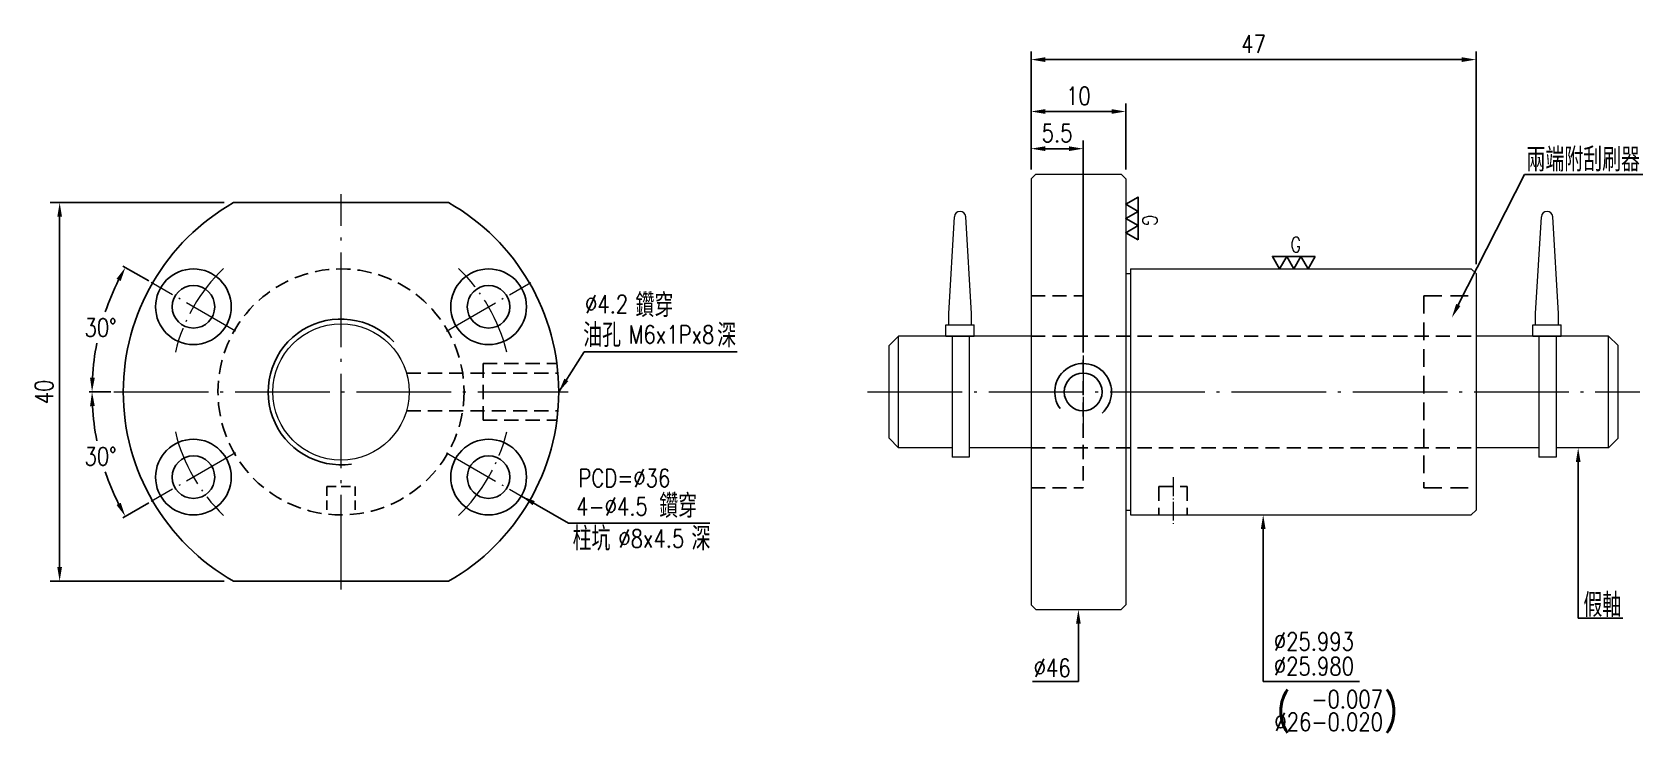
# Model space of a CAD drawing. Header units: millimetres. Extents: x 2871 to 3041, y 150 to 224.
import ezdxf
from ezdxf.enums import TextEntityAlignment as Align

# ---------------------------------------------------------------- set-up
doc = ezdxf.new("R2010")
doc.units = ezdxf.units.MM
doc.header["$LTSCALE"] = 10
for name, pattern in [('C', [2.5625, 2, -0.25, 0.0625, -0.25]), ('CENTER', [2, 1.25, -0.25, 0.25, -0.25]), ('CENTER2', [1.125, 0.75, -0.125, 0.125, -0.125]), ('H', [0.75, 0.5, -0.25]), ('HIDDEN', [0.375, 0.25, -0.125])]:
    doc.linetypes.add(name, pattern=pattern)
doc.layers.get('0').update_dxf_attribs({"linetype": 'CONTINUOUS', "lineweight": 20})
doc.layers.get('DEFPOINTS').update_dxf_attribs({"linetype": 'CONTINUOUS'})
for name, color, linetype in [('03', 3, 'CONTINUOUS'), ('04', 4, 'CONTINUOUS'), ('05', 5, 'H'), ('AM_0', 7, 'CONTINUOUS'), ('H', 5, 'H')]:
    doc.layers.add(name, color=color, linetype=linetype)
doc.layers.add('C', color=1, linetype='CENTER', lineweight=20)
doc.styles.add('SIMPLEX', font='SIMPLEX.shx', dxfattribs={"width": 0.8, "height": 1.9, "bigfont": 'chineset.shx'})
doc.dimstyles.new('STANDARD$0', dxfattribs={"dimscale": 0, "dimtxt": 1.9, "dimasz": 1.5, "dimexe": 1, "dimexo": 1, "dimgap": 0.7, "dimtad": 1, "dimdec": 3, "dimdsep": 46, "dimtxsty": 'SIMPLEX', "dimcen": 0.09, "dimclrd": 6, "dimclre": 6, "dimclrt": 3, "dimadec": 1, "dimazin": 2, "dimtp": -0.1, "dimtm": 0.2, "dimtfac": 1, "dimtdec": 3, "dimtmove": 0, "dimatfit": 3, "dimfxl": 0, "dimtvp": 0.790698, "dimarcsym": 0})
doc.dimstyles.new('STANDARD$2', dxfattribs={"dimscale": 0, "dimtxt": 1.9, "dimasz": 1.5, "dimexe": 0.3, "dimexo": 0.3, "dimgap": 0.7, "dimtad": 0, "dimtih": 1, "dimtoh": 1, "dimdec": 3, "dimrnd": 0.0005, "dimdsep": 46, "dimtxsty": 'SIMPLEX', "dimcen": 0.09, "dimclrd": 6, "dimclre": 6, "dimclrt": 3, "dimadec": 1, "dimazin": 2, "dimtp": -0.1, "dimtm": 0.2, "dimtfac": 1, "dimtdec": 3, "dimtmove": 2, "dimatfit": 3, "dimfxl": 0, "dimtvp": 0.790698, "dimarcsym": 0})
doc.dimstyles.new('STANDARD$7', dxfattribs={"dimscale": 0, "dimtxt": 1.9, "dimasz": 1.5, "dimexe": 0.5, "dimexo": 0.3, "dimgap": 0.7, "dimtad": 1, "dimdec": 3, "dimrnd": 0.0005, "dimdsep": 46, "dimtxsty": 'SIMPLEX', "dimcen": 0.09, "dimclrd": 6, "dimclre": 6, "dimclrt": 3, "dimadec": 1, "dimazin": 2, "dimtp": -0.1, "dimtm": 0.2, "dimtfac": 1, "dimtdec": 3, "dimtmove": 2, "dimatfit": 3, "dimfxl": 0, "dimtvp": 0.790698, "dimarcsym": 0})

# ---------------------------------------------------------------- blocks, each defined once
blk = doc.blocks.new('*D5')
at = {"layer": 'AM_0', "color": 6, "lineweight": -2}
for p, q in [((2976.13, 209.64), (2976.13, 222.1)), ((2977.63, 221.25), (3021.63, 221.25)), ((3023.13, 199.64), (3023.13, 222.1))]:
    blk.add_line(p, q, dxfattribs=at)
at = {"layer": 'AM_0', "color": 6}
for points in [[(2977.63, 221.5), (2977.63, 221), (2976.13, 221.25)], [(3021.63, 221.5), (3021.63, 221), (3023.13, 221.25)]]:
    blk.add_solid(points, dxfattribs=at)
at = {"layer": 'DEFPOINTS', "color": 0}
for p in [(3023.13, 221.25), (2976.13, 208.64), (3023.13, 198.64)]:
    blk.add_point(p, dxfattribs=at)
at = {"layer": 'AM_0', "color": 3, "insert": (2999.63, 222.9), "char_height": 1.9, "attachment_point": 5, "style": 'SIMPLEX'}
blk.add_mtext('47', dxfattribs=at)
blk = doc.blocks.new('*D6')
at = {"layer": 'AM_0', "color": 6, "lineweight": -2}
for p, q in [((2976.13, 209.64), (2976.13, 216.62)), ((2986.13, 209.64), (2986.13, 216.62)), ((2977.63, 215.77), (2984.63, 215.77))]:
    blk.add_line(p, q, dxfattribs=at)
at = {"layer": 'AM_0', "color": 6}
for points in [[(2977.63, 216.02), (2977.63, 215.52), (2976.13, 215.77)], [(2984.63, 216.02), (2984.63, 215.52), (2986.13, 215.77)]]:
    blk.add_solid(points, dxfattribs=at)
at = {"layer": 'DEFPOINTS', "color": 0}
for p in [(2986.13, 215.77), (2976.13, 208.64), (2986.13, 208.64)]:
    blk.add_point(p, dxfattribs=at)
at = {"layer": 'AM_0', "color": 3, "insert": (2981.13, 217.42), "char_height": 1.9, "attachment_point": 5, "style": 'SIMPLEX'}
blk.add_mtext('10', dxfattribs=at)
blk = doc.blocks.new('ins2')
at = {"color": 0}
for points in [[(-0.68, 1.19), (-2.05, 1.19), (-1.37, 0)], [(0.68, 1.19), (-0.68, 1.19), (0, 0)], [(2.05, 1.19), (0.68, 1.19), (1.37, 0)]]:
    blk.add_lwpolyline(points, close=True, dxfattribs=at)
at = {"color": 0, "style": 'SIMPLEX', "width": 0.8}
blk.add_text('G', height=1.43, dxfattribs=at).set_placement((-0.33, 2.33), align=Align.MIDDLE_LEFT)
blk = doc.blocks.new('*D7')
at = {"layer": 'AM_0', "color": 6, "lineweight": -2}
for p, q in [((2976.13, 209.64), (2976.13, 212.69)), ((2981.63, 190.98), (2981.63, 212.69)), ((2980.13, 211.84), (2977.63, 211.84))]:
    blk.add_line(p, q, dxfattribs=at)
at = {"layer": 'AM_0', "color": 6}
for points in [[(2977.63, 212.09), (2977.63, 211.59), (2976.13, 211.84)], [(2980.13, 212.09), (2980.13, 211.59), (2981.63, 211.84)]]:
    blk.add_solid(points, dxfattribs=at)
at = {"layer": 'DEFPOINTS', "color": 0}
for p in [(2976.13, 211.84), (2976.13, 208.64), (2981.63, 189.98)]:
    blk.add_point(p, dxfattribs=at)
at = {"layer": 'AM_0', "color": 3, "insert": (2978.88, 213.49), "char_height": 1.9, "attachment_point": 5, "style": 'SIMPLEX'}
blk.add_mtext('5.5', dxfattribs=at)
blk = doc.blocks.new('*D11')
at = {"layer": 'AM_0', "color": 6, "lineweight": -2}
for p, q in [((2882.93, 197.86), (2880.2, 199.44)), ((2878.94, 186.14), (2876.64, 186.14))]:
    blk.add_line(p, q, dxfattribs=at)
for start, end in [(153.2682, 161.243), (168.692, 176.7318)]:
    blk.add_arc((2903.24, 186.14), 26.3, start, end, dxfattribs=at)
at = {"layer": 'AM_0', "color": 6}
for points in [[(2879.53, 198.09), (2879.97, 197.85), (2880.46, 199.29)], [(2877.23, 187.63), (2876.73, 187.64), (2876.94, 186.14)]]:
    blk.add_solid(points, dxfattribs=at)
at = {"layer": 'DEFPOINTS', "color": 0}
for p in [(2883.19, 197.71), (2878.53, 195.13), (2892.11, 192.56), (2879.24, 186.14), (2927.24, 186.14)]:
    blk.add_point(p, dxfattribs=at)
at = {"layer": 'AM_0', "color": 3, "insert": (2877.84, 192.94), "char_height": 1.9, "attachment_point": 5, "style": 'SIMPLEX'}
blk.add_mtext('30°', dxfattribs=at)
blk = doc.blocks.new('*D12')
at = {"layer": 'AM_0', "color": 6, "lineweight": -2}
for p, q in [((2878.94, 186.14), (2876.64, 186.14)), ((2882.93, 174.41), (2880.2, 172.84))]:
    blk.add_line(p, q, dxfattribs=at)
for start, end in [(183.2682, 191.308), (198.757, 206.7318)]:
    blk.add_arc((2903.24, 186.14), 26.3, start, end, dxfattribs=at)
at = {"layer": 'AM_0', "color": 6}
for points in [[(2876.73, 184.63), (2877.23, 184.64), (2876.94, 186.14)], [(2879.97, 174.43), (2879.53, 174.19), (2880.46, 172.99)]]:
    blk.add_solid(points, dxfattribs=at)
at = {"layer": 'DEFPOINTS', "color": 0}
for p in [(2879.24, 186.14), (2927.24, 186.14), (2877.34, 181.57), (2892.11, 179.71), (2883.19, 174.56)]:
    blk.add_point(p, dxfattribs=at)
at = {"layer": 'AM_0', "color": 3, "insert": (2877.84, 179.33), "char_height": 1.9, "attachment_point": 5, "style": 'SIMPLEX'}
blk.add_mtext('30°', dxfattribs=at)
blk = doc.blocks.new('*D13')
at = {"layer": 'AM_0', "color": 6, "lineweight": -2}
for p, q in [((2890.88, 206.14), (2872.52, 206.14)), ((2873.52, 204.64), (2873.52, 167.64)), ((2890.88, 166.14), (2872.52, 166.14))]:
    blk.add_line(p, q, dxfattribs=at)
at = {"layer": 'AM_0', "color": 6}
for points in [[(2873.27, 204.64), (2873.77, 204.64), (2873.52, 206.14)], [(2873.27, 167.64), (2873.77, 167.64), (2873.52, 166.14)]]:
    blk.add_solid(points, dxfattribs=at)
at = {"layer": 'DEFPOINTS', "color": 0}
for p in [(2891.88, 206.14), (2873.52, 166.14), (2891.88, 166.14)]:
    blk.add_point(p, dxfattribs=at)
at = {"layer": 'AM_0', "color": 3, "insert": (2871.87, 186.14), "char_height": 1.9, "attachment_point": 5, "rotation": 90, "style": 'SIMPLEX'}
blk.add_mtext('40', dxfattribs=at)

msp = doc.modelspace()

# ---------------------------------------------------------------- linework, layer by layer
for p, q in [((2976.6289, 209.1369), (2976.1289, 208.6369)), ((2976.1289, 208.6369), (2976.1289, 163.6369)), ((2976.6289, 209.1369), (2985.6289, 209.1369)), ((2985.6289, 209.1369), (2986.1289, 208.6369)), ((2986.1289, 208.6369), (2986.1289, 163.6369)), ((2967.4289, 194.4369), (2968.0296, 204.6445)), ((2969.8289, 194.4369), (2969.2282, 204.6445)), ((3029.4289, 194.4369), (3030.0296, 204.6445)), ((3031.8289, 194.4369), (3031.2282, 204.6445)), ((2986.6289, 199.1369), (2986.6289, 173.1369)), ((2986.6289, 199.1369), (3022.6289, 199.1369)), ((3022.6289, 199.1369), (3023.1289, 198.6369)), ((2986.1289, 198.6369), (2986.6289, 198.6369)), ((3023.1289, 198.6369), (3023.1289, 173.6369)), ((2967.4289, 193.2369), (2967.4289, 194.4369)), ((2969.8289, 193.2369), (2969.8289, 194.4369)), ((3029.4289, 193.2369), (3029.4289, 194.4369)), ((3031.8289, 193.2369), (3031.8289, 194.4369)), ((2967.1289, 192.0369), (2967.1289, 193.2369)), ((2967.1289, 193.2369), (2970.1289, 193.2369)), ((2970.1289, 192.0369), (2970.1289, 193.2369)), ((3029.1289, 192.0369), (3029.1289, 193.2369)), ((3029.1289, 193.2369), (3032.1289, 193.2369)), ((3032.1289, 192.0369), (3032.1289, 193.2369)), ((2961.1289, 191.0369), (2962.1289, 192.0369)), ((2961.1289, 181.2369), (2961.1289, 191.0369)), ((2962.1289, 180.2369), (2962.1289, 192.0369)), ((2976.1289, 192.0369), (2962.1289, 192.0369)), ((2967.1289, 192.0369), (2970.1289, 192.0369)), ((2967.779, 192.0369), (2967.779, 179.2369)), ((2969.579, 192.0369), (2969.579, 179.2369)), ((3037.1289, 192.0369), (3023.1289, 192.0369)), ((3029.1289, 192.0369), (3032.1289, 192.0369)), ((3029.779, 192.0369), (3029.779, 179.2369)), ((3031.579, 192.0369), (3031.579, 179.2369)), ((3037.1289, 180.2369), (3037.1289, 192.0369)), ((3038.1289, 191.0369), (3037.1289, 192.0369)), ((3038.1289, 181.2369), (3038.1289, 191.0369)), ((2961.1289, 181.2369), (2962.1289, 180.2369)), ((3037.1289, 180.2369), (3038.1289, 181.2369)), ((2967.779, 180.2369), (2962.1289, 180.2369)), ((2969.579, 179.2369), (2967.779, 179.2369)), ((2976.1289, 180.2369), (2969.579, 180.2369)), ((3029.779, 180.2369), (3023.1289, 180.2369)), ((3031.579, 179.2369), (3029.779, 179.2369)), ((3037.1289, 180.2369), (3031.579, 180.2369)), ((2986.1289, 173.6369), (2986.6289, 173.6369)), ((3023.1289, 173.6369), (3022.6289, 173.1369)), ((2986.6289, 173.1369), (3022.6289, 173.1369)), ((2976.1289, 163.6369), (2976.6289, 163.1369)), ((2986.1289, 163.6369), (2985.6289, 163.1369)), ((2976.6289, 163.1369), (2985.6289, 163.1369))]:
    msp.add_line(p, q)
at = {"color": 1, "linetype": 'C', "ltscale": 0.5}
for p, q in [((2903.2402, 165.2528), (2903.2402, 207.0211)), ((2879.2402, 186.1369), (2927.2402, 186.1369)), ((2958.8549, 186.1369), (3040.4233, 186.1369))]:
    msp.add_line(p, q, dxfattribs=at)
at = {"color": 1, "linetype": 'C', "ltscale": 0.3}
for p, q in [((2892.1102, 192.5629), (2883.1933, 197.711)), ((2914.3702, 192.5629), (2923.2872, 197.711)), ((2892.1102, 179.711), (2883.1933, 174.5629)), ((2914.3702, 179.711), (2923.2872, 174.5629))]:
    msp.add_line(p, q, dxfattribs=at)
at = {"color": 1, "linetype": 'C', "ltscale": 0.1}
msp.add_line((2991.1289, 177.1369), (2991.1289, 172.1369), dxfattribs=at)
msp.add_circle((2903.2402, 186.1369), 7.2)
for centre in [(2968.6289, 204.6157), (3030.6289, 204.6157)]:
    msp.add_arc(centre, 0.6, 2.753997, 177.246003)
at = {"color": 1, "linetype": 'C', "ltscale": 0.3}
for start, end in [(133.556444, 166.443556), (13.556444, 46.443556), (193.556444, 226.443556), (313.556444, 346.443556)]:
    msp.add_arc((2903.2402, 186.1369), 18, start, end, dxfattribs=at)
at = {"layer": '04'}
for centre, radius, start, end in [((2903.2402, 186.1369), 7.7, 43.430461, 278.384683), ((2981.6289, 186.1369), 3, 311.882049, 215.843337)]:
    msp.add_arc(centre, radius, start, end, dxfattribs=at)
at = {"layer": '05', "linetype": 'HIDDEN', "ltscale": 0.75}
for p, q in [((3017.6289, 196.2869), (3017.6289, 175.9869)), ((3017.6289, 196.2869), (3023.1289, 196.2869)), ((3017.6289, 175.9869), (3023.1289, 175.9869))]:
    msp.add_line(p, q, dxfattribs=at)
at = {"layer": '05', "ltscale": 0.2}
for p, q in [((2901.7402, 176.1612), (2904.7402, 176.1612)), ((2901.7402, 176.1612), (2901.7402, 173.2238)), ((2904.7402, 176.1612), (2904.7402, 173.2238))]:
    msp.add_line(p, q, dxfattribs=at)
at = {"layer": '05', "ltscale": 0.3}
for p, q in [((2989.6289, 176.1369), (2992.6289, 176.1369)), ((2989.6289, 176.1369), (2989.6289, 173.1369)), ((2992.6289, 176.1369), (2992.6289, 173.1369))]:
    msp.add_line(p, q, dxfattribs=at)
at = {"layer": 'AM_0', "color": 6}
for p, q in [((3021.2549, 195.3234), (3028.2599, 209.0971)), ((3028.2599, 209.0971), (3040.7444, 209.0971)), ((3033.9215, 178.7369), (3033.9215, 162.2326)), ((3000.6491, 171.6369), (3000.6491, 155.5463)), ((2981.1289, 161.6369), (2981.1289, 155.5463)), ((3033.9215, 162.2326), (3038.6384, 162.2326)), ((2979.1852, 155.5463), (2976.297, 155.5463)), ((2981.1289, 155.5463), (2979.1852, 155.5463)), ((3000.6491, 155.5463), (3010.8052, 155.5463))]:
    msp.add_line(p, q, dxfattribs=at)
at = {"layer": 'AM_0'}
for p, q in [((2891.8824, 206.1369), (2914.5981, 206.1369)), ((2891.8824, 166.1369), (2914.5981, 166.1369))]:
    msp.add_line(p, q, dxfattribs=at)
for centre, radius in [((2887.6518, 195.1369), 4), ((2918.8287, 195.1369), 4), ((2887.6518, 195.1369), 2.25), ((2918.8287, 195.1369), 2.25), ((2981.6289, 186.1369), 2), ((2887.6518, 177.1369), 4), ((2918.8287, 177.1369), 4), ((2887.6518, 177.1369), 2.25), ((2918.8287, 177.1369), 2.25)]:
    msp.add_circle(centre, radius, dxfattribs=at)
for start, end in [(119.591846, 240.408154), (299.591846, 60.408154)]:
    msp.add_arc((2903.2402, 186.1369), 23, start, end, dxfattribs=at)
at = {"layer": 'AM_0', "color": 6}
for points in [[(3021.4777, 195.2101), (3021.0321, 195.4368), (3020.5749, 193.9864)], [(3033.6715, 178.7369), (3034.1715, 178.7369), (3033.9215, 180.2369)], [(3000.3991, 171.6369), (3000.8991, 171.6369), (3000.6491, 173.1369)], [(2980.8789, 161.6369), (2981.3789, 161.6369), (2981.1289, 163.1369)]]:
    msp.add_solid(points, dxfattribs=at)
at = {"layer": 'C', "linetype": 'CENTER2', "ltscale": 0.5}
msp.add_line((2981.6289, 189.9765), (2981.6289, 182.2974), dxfattribs=at)
at = {"layer": 'H', "ltscale": 0.3}
for p, q in [((2976.1289, 196.2869), (2981.6289, 196.2869)), ((2981.6289, 196.2869), (2981.6289, 175.9869)), ((2976.1289, 192.0369), (3023.1289, 192.0369)), ((2918.2402, 189.1369), (2926.0437, 189.1369)), ((2918.2402, 189.1369), (2918.2402, 183.1369)), ((2910.1569, 188.1369), (2926.1531, 188.1369)), ((2910.1569, 184.1369), (2926.1531, 184.1369)), ((2918.2402, 183.1369), (2926.0437, 183.1369)), ((2976.1289, 180.2369), (3023.1289, 180.2369)), ((2976.1289, 175.9869), (2981.6289, 175.9869))]:
    msp.add_line(p, q, dxfattribs=at)
msp.add_circle((2903.2402, 186.1369), 13, dxfattribs=at)

# ---------------------------------------------------------------- block references
at = {"layer": 'AM_0', "color": 3, "xscale": 1.1016, "yscale": 1.1016, "zscale": 1.1016, "rotation": 270}
msp.add_blockref('ins2', (2986.1289, 204.4703), dxfattribs=at)
at = {"layer": 'AM_0', "color": 3, "xscale": 1.1016, "yscale": 1.1016, "zscale": 1.1016}
msp.add_blockref('ins2', (3003.8862, 199.1369), dxfattribs=at)

# ---------------------------------------------------------------- texts
at = {"layer": '03', "color": 3, "char_height": 2.5, "attachment_point": 7, "style": 'SIMPLEX'}
for s, insert in [('鑽穿', (2934.3426, 194.0322)), ('油孔', (2928.8189, 190.8831)), ('深', (2942.9711, 190.8554)), ('鑽穿', (2936.8527, 172.8274)), ('柱坑', (2927.7028, 169.3592)), ('深', (2940.2559, 169.3826))]:
    msp.add_mtext(s, dxfattribs=dict(at, insert=insert))
at = {"layer": 'AM_0', "color": 3, "style": 'SIMPLEX', "width": 0.8}
msp.add_text('兩端附刮刷器', height=2.5, dxfattribs=at).set_placement((3028.456, 209.4324))
msp.add_text('假軸', height=2.5, dxfattribs=at).set_placement((3036.4724, 163.7447), align=Align.MIDDLE)
at = {"layer": 'AM_0', "color": 3, "attachment_point": 9, "style": 'SIMPLEX'}
for s, insert, char_height in [('%%c4.2', (2933.5693, 194.4712), 1.9), ('M6x1Px8', (2942.6804, 191.257), 1.9), ('PCD=%%C36', (2938.0252, 176.0883), 1.9), ('4-%%C4.5', (2935.6404, 173.0911), 1.9), ('%%c8x4.5', (2939.5057, 169.6883), 1.9), ('%%C25.993', (3010.24, 158.8191), 1.9), ('%%c46', (2980.3098, 156.0214), 1.9), ('%%C25.980', (3010.24, 156.2058), 1.9), ('(      )', (3014.8561, 150.1191), 3), ('-0.007', (3013.3037, 152.7225), 1.9), ('%%c26-0.020', (3013.3037, 150.3223), 1.9)]:
    msp.add_mtext(s, dxfattribs=dict(at, insert=insert, char_height=char_height))

# ---------------------------------------------------------------- dimensions: what is measured, and where the dimension line sits
at = {"layer": 'AM_0'}
for base, p1, p2, override, picture, middle in [((3023.1289, 221.2509), (2976.1289, 208.6369), (3023.1289, 198.6369), {"dimscale": 1, "dimasz": 1.5, "dimexe": 0.85, "dimexo": 1, "dimcen": 0, "dimadec": 3}, '*D5', (2999.6289, 222.9009)), ((2986.1289, 215.7668), (2976.1289, 208.6369), (2986.1289, 208.6369), {"dimscale": 1, "dimexe": 0.85, "dimcen": 0, "dimadec": 3}, '*D6', (2981.1289, 217.4168)), ((2976.1289, 211.8443), (2981.6289, 189.9765), (2976.1289, 208.6369), {"dimscale": 1, "dimexe": 0.85, "dimcen": 0, "dimadec": 3}, '*D7', (2978.8789, 213.4943))]:
    dim = msp.add_linear_dim(base=base, p1=p1, p2=p2, dimstyle='STANDARD$0', override=override, dxfattribs=at)
    dim.commit()
    dim.dimension.update_dxf_attribs({"geometry": picture, "text_midpoint": middle})
dim = msp.add_linear_dim(base=(2873.5182, 166.1369), p1=(2891.8824, 206.1369), p2=(2891.8824, 166.1369), angle=90, dimstyle='STANDARD$0', override={"dimscale": 1, "dimcen": 0, "dimadec": 3, "dimarcsym": 1}, dxfattribs=at)
dim.commit()
dim.dimension.update_dxf_attribs({"geometry": '*D13', "text_midpoint": (2871.8682, 186.1369)})
for base, line2, picture, middle in [((2878.5259, 195.1322), ((2892.1102, 192.5629), (2883.1933, 197.711)), '*D11', (2877.836, 192.944)), ((2877.3394, 181.5699), ((2892.1102, 179.711), (2883.1933, 174.5629)), '*D12', (2877.836, 179.3299))]:
    dim = msp.add_angular_dim_2l(base=base, line1=((2879.2402, 186.1369), (2927.2402, 186.1369)), line2=line2, dimstyle='STANDARD$2', override={"dimscale": 1, "dimrnd": 0, "dimcen": 0, "dimadec": 3, "dimtmove": 0, "dimarcsym": 1}, dxfattribs=at)
    dim.commit()
    dim.dimension.update_dxf_attribs({"geometry": picture, "text_midpoint": middle})

# ---------------------------------------------------------------- leaders
for points in [[(2926.2402, 186.1369), (2928.9091, 190.3738), (2945.0717, 190.3738)], [(2922.2928, 175.1369), (2927.2715, 172.2625), (2942.1873, 172.2625)]]:
    msp.add_leader(points, dimstyle='STANDARD$7', override={"dimscale": 1, "dimgap": 1.2, "dimtad": 0, "dimrnd": 0, "dimcen": 0, "dimadec": 3, "dimtp": 0, "dimtm": 0.3, "dimtmove": 0})

doc.saveas('drawing.dxf')
